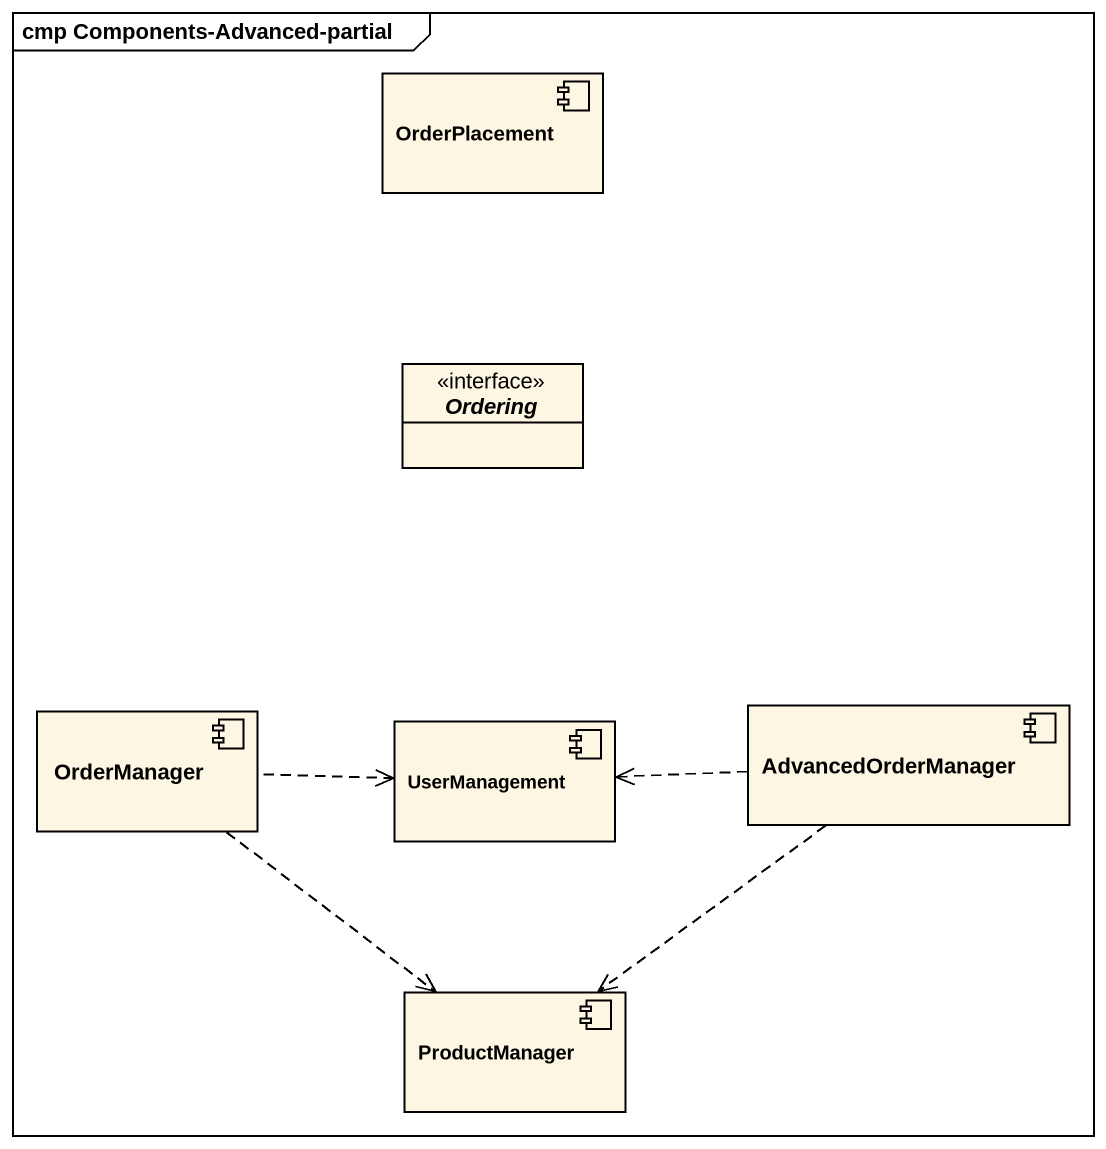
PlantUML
@startuml
mainframe cmp Components-Advanced-partial
allowmixing
hide circle
hide empty members
component OrderPlacement
interface Ordering
component OrderManager
component UserManagement
component AdvancedOrderManager
component ProductManager
OrderManager ..> ProductManager
UserManagement <.left. OrderManager
AdvancedOrderManager .left.> UserManagement
AdvancedOrderManager ..> ProductManager
@enduml
